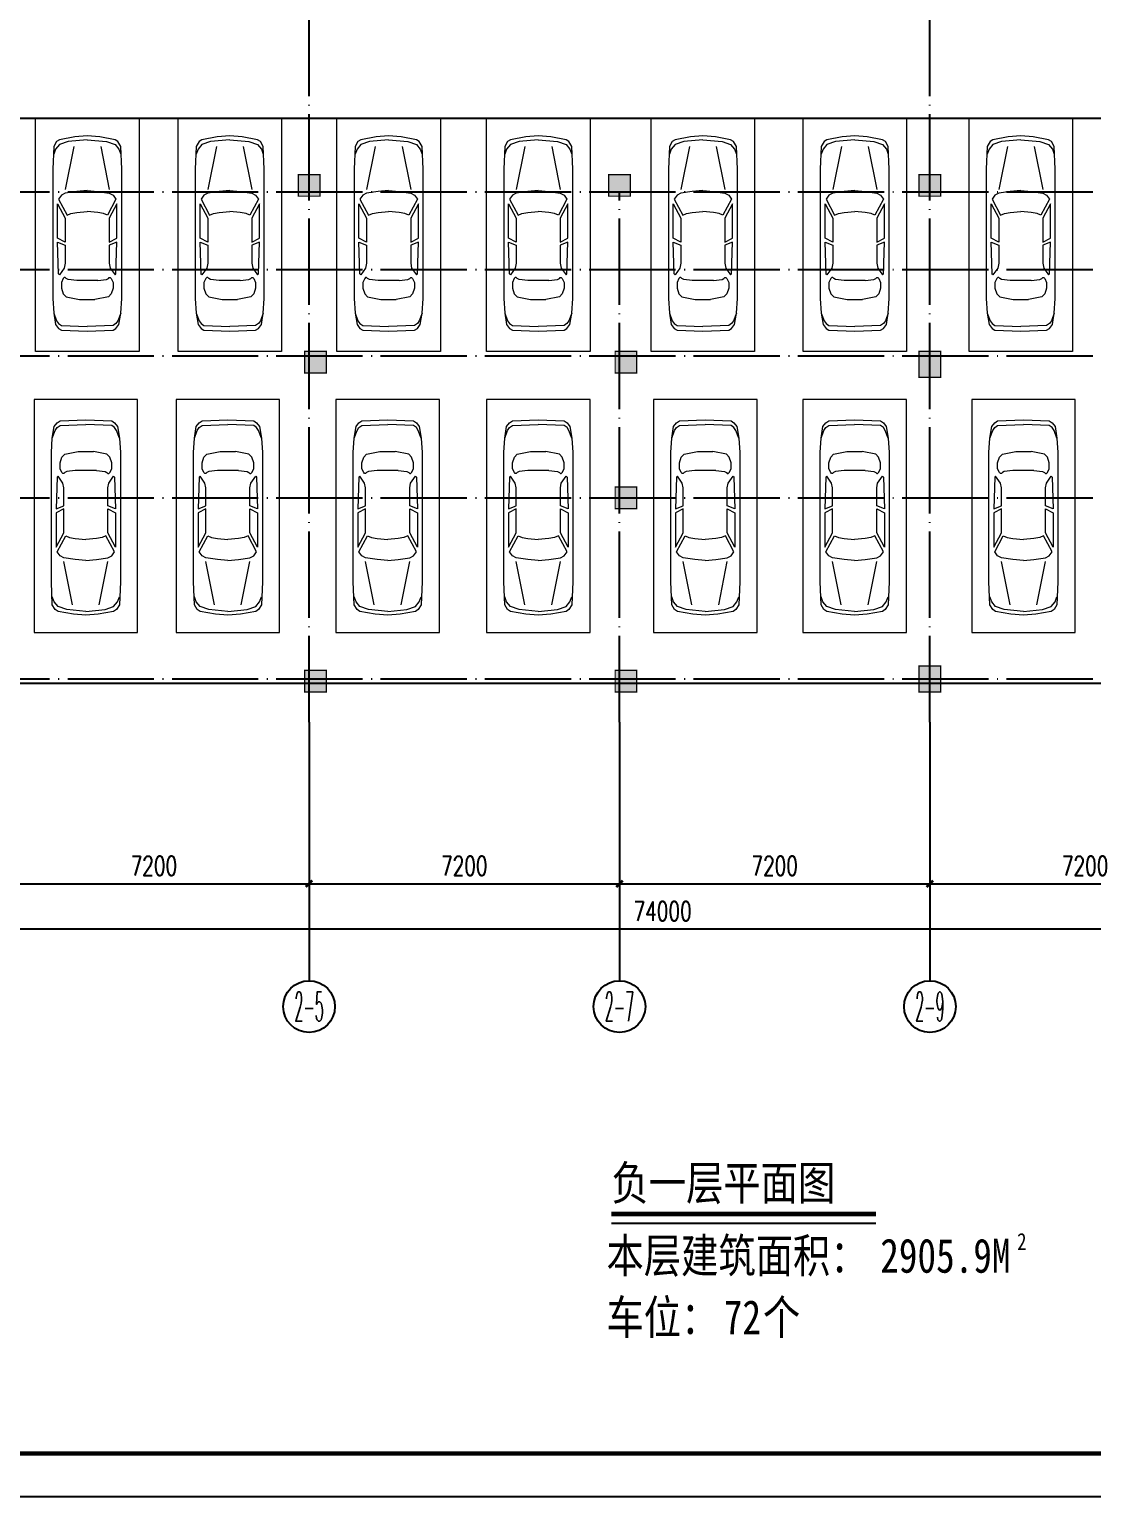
# Model space of a CAD drawing. Extents: x -6243262 to 3079315, y -2914302 to 172723.
# Drawn here: x -2660720 to -2636078, y -742442 to -708402 of the extents above; entities that cross this region are included whole.
import ezdxf
from ezdxf.enums import TextEntityAlignment as Align

# ---------------------------------------------------------------- set-up
doc = ezdxf.new("R2010")
doc.units = 0
doc.header["$LTSCALE"] = 1000
doc.linetypes.add('DOTE', pattern=[2.42, 2, -0.2, 0.02, -0.2])
for name, color, linetype in [('0-柱2', 6, 'Continuous'), ('0-柱网', 2, 'Continuous'), ('0-道路', 4, 'Continuous'), ('A-ANNO-IDEN', 3, 'Continuous'), ('AXIS', 3, 'Continuous'), ('AXIS_TEXT', 7, 'Continuous'), ('DOTE', 24, 'Continuous'), ('PUB_TEXT', 7, 'Continuous'), ('PUB_TITLE', 4, 'Continuous')]:
    doc.layers.add(name, color=color, linetype=linetype)
doc.layers.add('车位', color=252, linetype='Continuous', lineweight=5)
doc.styles.add('-宋体', font='', dxfattribs={"width": 0.8})
doc.styles.add('_TCH_AXIS', font='COMPLEX', dxfattribs={"bigfont": 'GBCBIG'})
doc.styles.add('_TCH_DIM_T3', font='SIMPLEX', dxfattribs={"width": 0.705882, "bigfont": 'GBCBIG'})
doc.styles.add('COMPLEX', font='COMPLEX')
doc.styles.get('-宋体').set_extended_font_data('SimSun')
doc.dimstyles.new('_TCH_ARCH&&150', dxfattribs={"dimtxt": 446.25, "dimasz": 150, "dimexe": 375, "dimexo": 450, "dimgap": 189.375, "dimtad": 1, "dimdec": 0, "dimzin": 0, "dimdsep": 46, "dimtxsty": '_TCH_DIM_T3', "dimblk": 'ARCHTICK', "dimcen": 0.09, "dimclrt": 7, "dimazin": 2, "dimtfac": 1, "dimtdec": 0, "dimtix": 1, "dimtmove": 2, "dimatfit": 3, "dimfxl": 0, "dimtolj": 1, "dimtzin": 0, "dimarcsym": 0})

# ---------------------------------------------------------------- blocks, each defined once
blk = doc.blocks.new('chewei')
at = {"layer": '车位', "color": 0}
for p, q in [((49023, 154737), (49090, 154915)), ((49090, 154915), (49134, 154982)), ((49134, 154982), (49201, 155026)), ((49201, 155026), (49801, 155049)), ((50401, 155026), (49801, 155049)), ((50467, 154982), (50401, 155026)), ((50512, 154915), (50467, 154982)), ((50578, 154737), (50512, 154915)), ((49201, 154160), (49245, 154293)), ((49245, 154293), (49312, 154360)), ((49312, 154360), (49623, 154426)), ((49623, 154426), (49978, 154426)), ((50290, 154360), (49978, 154426)), ((50356, 154293), (50290, 154360)), ((50401, 154160), (50356, 154293)), ((49201, 154026), (49201, 154160)), ((49245, 153938), (49201, 154026)), ((49267, 153915), (49245, 153938)), ((49290, 153915), (49267, 153915)), ((49312, 153938), (49290, 153915)), ((49356, 153960), (49312, 153938)), ((49556, 153982), (49356, 153960)), ((50045, 153982), (49556, 153982)), ((50045, 153982), (50245, 153960)), ((50245, 153960), (50290, 153938)), ((50290, 153938), (50312, 153915)), ((50312, 153915), (50334, 153915)), ((50334, 153915), (50356, 153938)), ((50356, 153938), (50401, 154026)), ((50401, 154026), (50401, 154160)), ((49134, 153826), (49112, 153093)), ((49156, 153849), (49134, 153826)), ((49267, 153693), (49156, 153849)), ((49290, 153582), (49267, 153693)), ((49290, 153160), (49290, 153582)), ((50312, 153582), (50334, 153693)), ((50312, 153160), (50312, 153582)), ((50334, 153693), (50445, 153849)), ((50445, 153849), (50467, 153826)), ((50467, 153826), (50490, 153093)), ((49112, 153093), (49290, 153160)), ((49290, 153093), (49112, 153004)), ((49112, 153004), (49112, 152204)), ((49290, 152538), (49290, 153093)), ((50490, 153093), (50312, 153160)), ((50312, 153093), (50490, 153004)), ((50312, 152538), (50312, 153093)), ((50490, 153004), (50490, 152204)), ((49112, 152204), (49290, 152538)), ((50490, 152204), (50312, 152538)), ((49134, 152093), (49334, 152471)), ((49334, 152471), (49423, 152427)), ((49423, 152427), (49556, 152404)), ((49556, 152404), (49801, 152382)), ((50045, 152404), (49801, 152382)), ((50178, 152427), (50045, 152404)), ((50267, 152471), (50178, 152427)), ((50467, 152093), (50267, 152471)), ((49201, 152004), (49134, 152093)), ((49290, 151960), (49201, 152004)), ((49556, 151916), (49290, 151960)), ((49490, 150871), (49290, 151871)), ((49801, 151893), (49556, 151916)), ((49801, 151893), (50045, 151916)), ((50045, 151916), (50312, 151960)), ((50112, 150871), (50312, 151871)), ((50312, 151960), (50401, 152004)), ((50401, 152004), (50467, 152093)), ((49067, 150938), (49023, 151049)), ((49156, 150827), (49067, 150938)), ((49356, 150760), (49156, 150827)), ((50245, 150760), (50445, 150827)), ((50445, 150827), (50534, 150938)), ((50534, 150938), (50578, 151049)), ((49801, 150716), (49356, 150760)), ((49801, 150716), (50245, 150760))]:
    blk.add_line(p, q, dxfattribs=at)
for points in [[(48601, 150227), (51001, 150227), (51001, 155627), (48601, 155627)], [(50578, 154737), (50601, 154404), (50601, 151404), (50578, 150871), (50512, 150760), (50445, 150716), (50090, 150649), (49801, 150627), (49512, 150649), (49156, 150716), (49090, 150760), (49023, 150871), (49001, 151404), (49001, 154404), (49023, 154737), (49067, 155004), (49134, 155093), (49201, 155137), (49801, 155160), (50401, 155137), (50467, 155093), (50534, 155004)]]:
    blk.add_lwpolyline(points, close=True, dxfattribs=at)
blk = doc.blocks.new('0-柱2')
at = {"layer": '0-柱2'}
h = blk.add_hatch(color=0, dxfattribs=at)
h.dxf.hatch_style = 1
h.paths.add_polyline_path([(28650, 12000), (29150, 12000), (29150, 11500), (28650, 11500)])
h = blk.add_hatch(color=0, dxfattribs=at)
h.dxf.hatch_style = 1
h.paths.add_polyline_path([(35850, 12000), (36350, 12000), (36350, 11500), (35850, 11500)])
h = blk.add_hatch(color=0, dxfattribs=at)
h.dxf.hatch_style = 1
h.paths.add_polyline_path([(43050, 12000), (43550, 12000), (43550, 11500), (43050, 11500)])
at = {"layer": '0-柱2', "color": 0, "const_width": 30}
for points in [[(28650, 12000), (29150, 12000), (29150, 11500), (28650, 11500)], [(35850, 12000), (36350, 12000), (36350, 11500), (35850, 11500)], [(43050, 12000), (43550, 12000), (43550, 11500), (43050, 11500)]]:
    blk.add_lwpolyline(points, close=True, dxfattribs=at)
blk = doc.blocks.new('柱网22222')
at = {"layer": '0-柱网'}
h = blk.add_hatch(color=0, dxfattribs=at)
h.dxf.hatch_style = 1
h.paths.add_polyline_path([(119100, 330556), (119600, 330556), (119600, 330056), (119100, 330056)])
h = blk.add_hatch(color=0, dxfattribs=at)
h.dxf.hatch_style = 1
h.paths.add_polyline_path([(126300, 330556), (126800, 330556), (126800, 330056), (126300, 330056)])
h = blk.add_hatch(color=0, dxfattribs=at)
h.dxf.hatch_style = 1
h.paths.add_polyline_path([(133350, 330556), (133850, 330556), (133850, 329956), (133350, 329956)])
h = blk.add_hatch(color=0, dxfattribs=at)
h.dxf.hatch_style = 1
h.paths.add_polyline_path([(126300, 327406), (126800, 327406), (126800, 326906), (126300, 326906)])
h = blk.add_hatch(color=0, dxfattribs=at)
h.dxf.hatch_style = 1
h.paths.add_polyline_path([(119100, 323156), (119600, 323156), (119600, 322656), (119100, 322656)])
h = blk.add_hatch(color=0, dxfattribs=at)
h.dxf.hatch_style = 1
h.paths.add_polyline_path([(126300, 323156), (126800, 323156), (126800, 322656), (126300, 322656)])
h = blk.add_hatch(color=0, dxfattribs=at)
h.dxf.hatch_style = 1
h.paths.add_polyline_path([(133350, 323256), (133850, 323256), (133850, 322656), (133350, 322656)])
at = {"layer": '0-柱网', "color": 0, "const_width": 30}
for points in [[(119100, 330556), (119600, 330556), (119600, 330056), (119100, 330056)], [(126300, 330556), (126800, 330556), (126800, 330056), (126300, 330056)], [(133350, 330556), (133850, 330556), (133850, 329956), (133350, 329956)], [(126300, 327406), (126800, 327406), (126800, 326906), (126300, 326906)], [(119100, 323156), (119600, 323156), (119600, 322656), (119100, 322656)], [(126300, 323156), (126800, 323156), (126800, 322656), (126300, 322656)], [(133350, 323256), (133850, 323256), (133850, 322656), (133350, 322656)]]:
    blk.add_lwpolyline(points, close=True, dxfattribs=at)
blk = doc.blocks.new('_ArchTick')
at = {"color": 0, "linetype": 'ByBlock', "const_width": 0.4}
blk.add_lwpolyline([(-0.5, -0.5), (0.5, 0.5)], dxfattribs=at)
blk = doc.blocks.new('*D1201')
at = {"layer": 'AXIS', "color": 0, "lineweight": -2, "transparency": 16777216}
for p, q in [((-2661431, -724923), (-2661431, -728598)), ((-2654231, -724923), (-2654231, -728598)), ((-2661431, -728223), (-2654231, -728223))]:
    blk.add_line(p, q, dxfattribs=at)
at = {"layer": 'Defpoints', "color": 0, "transparency": 16777216}
for p in [(-2661431, -724473), (-2654231, -724473), (-2654231, -728223)]:
    blk.add_point(p, dxfattribs=at)
at = {"layer": 'AXIS', "color": 0, "lineweight": -2, "transparency": 16777216, "xscale": 150, "yscale": 150, "zscale": 150, "rotation": 180}
blk.add_blockref('_ArchTick', (-2661431, -728223), dxfattribs=at)
at = {"layer": 'AXIS', "color": 0, "lineweight": -2, "transparency": 16777216, "xscale": 150, "yscale": 150, "zscale": 150}
blk.add_blockref('_ArchTick', (-2654231, -728223), dxfattribs=at)
at = {"layer": 'AXIS', "color": 7, "transparency": 16777216, "insert": (-2657831, -727810), "char_height": 446.2, "attachment_point": 5, "style": '_TCH_DIM_T3'}
blk.add_mtext('\\A1;7200', dxfattribs=at)
blk = doc.blocks.new('*D1202')
at = {"layer": 'AXIS', "color": 0, "lineweight": -2, "transparency": 16777216}
for p, q in [((-2654231, -724923), (-2654231, -728598)), ((-2647031, -724923), (-2647031, -728598)), ((-2654231, -728223), (-2647031, -728223))]:
    blk.add_line(p, q, dxfattribs=at)
at = {"layer": 'Defpoints', "color": 0, "transparency": 16777216}
for p in [(-2654231, -724473), (-2647031, -724473), (-2647031, -728223)]:
    blk.add_point(p, dxfattribs=at)
at = {"layer": 'AXIS', "color": 0, "lineweight": -2, "transparency": 16777216, "xscale": 150, "yscale": 150, "zscale": 150, "rotation": 180}
blk.add_blockref('_ArchTick', (-2654231, -728223), dxfattribs=at)
at = {"layer": 'AXIS', "color": 0, "lineweight": -2, "transparency": 16777216, "xscale": 150, "yscale": 150, "zscale": 150}
blk.add_blockref('_ArchTick', (-2647031, -728223), dxfattribs=at)
at = {"layer": 'AXIS', "color": 7, "transparency": 16777216, "insert": (-2650631, -727810), "char_height": 446.2, "attachment_point": 5, "style": '_TCH_DIM_T3'}
blk.add_mtext('\\A1;7200', dxfattribs=at)
blk = doc.blocks.new('*D1203')
at = {"layer": 'AXIS', "color": 0, "lineweight": -2, "transparency": 16777216}
for p, q in [((-2647031, -724923), (-2647031, -728598)), ((-2639831, -724923), (-2639831, -728598)), ((-2647031, -728223), (-2639831, -728223))]:
    blk.add_line(p, q, dxfattribs=at)
at = {"layer": 'Defpoints', "color": 0, "transparency": 16777216}
for p in [(-2647031, -724473), (-2639831, -724473), (-2639831, -728223)]:
    blk.add_point(p, dxfattribs=at)
at = {"layer": 'AXIS', "color": 0, "lineweight": -2, "transparency": 16777216, "xscale": 150, "yscale": 150, "zscale": 150, "rotation": 180}
blk.add_blockref('_ArchTick', (-2647031, -728223), dxfattribs=at)
at = {"layer": 'AXIS', "color": 0, "lineweight": -2, "transparency": 16777216, "xscale": 150, "yscale": 150, "zscale": 150}
blk.add_blockref('_ArchTick', (-2639831, -728223), dxfattribs=at)
at = {"layer": 'AXIS', "color": 7, "transparency": 16777216, "insert": (-2643431, -727810), "char_height": 446.2, "attachment_point": 5, "style": '_TCH_DIM_T3'}
blk.add_mtext('\\A1;7200', dxfattribs=at)
blk = doc.blocks.new('*D1204')
at = {"layer": 'AXIS', "color": 0, "lineweight": -2, "transparency": 16777216}
for p, q in [((-2639831, -724923), (-2639831, -728598)), ((-2632631, -724923), (-2632631, -728598)), ((-2639831, -728223), (-2632631, -728223))]:
    blk.add_line(p, q, dxfattribs=at)
at = {"layer": 'Defpoints', "color": 0, "transparency": 16777216}
for p in [(-2639831, -724473), (-2632631, -724473), (-2632631, -728223)]:
    blk.add_point(p, dxfattribs=at)
at = {"layer": 'AXIS', "color": 0, "lineweight": -2, "transparency": 16777216, "xscale": 150, "yscale": 150, "zscale": 150, "rotation": 180}
blk.add_blockref('_ArchTick', (-2639831, -728223), dxfattribs=at)
at = {"layer": 'AXIS', "color": 0, "lineweight": -2, "transparency": 16777216, "xscale": 150, "yscale": 150, "zscale": 150}
blk.add_blockref('_ArchTick', (-2632631, -728223), dxfattribs=at)
at = {"layer": 'AXIS', "color": 7, "transparency": 16777216, "insert": (-2636231, -727810), "char_height": 446.2, "attachment_point": 5, "style": '_TCH_DIM_T3'}
blk.add_mtext('\\A1;7200', dxfattribs=at)
blk = doc.blocks.new('*D1212')
at = {"layer": 'AXIS', "color": 0, "lineweight": -2, "transparency": 16777216}
for p, q in [((-2683031, -725223), (-2683031, -729648)), ((-2609031, -725223), (-2609031, -729648)), ((-2683031, -729273), (-2609031, -729273))]:
    blk.add_line(p, q, dxfattribs=at)
at = {"layer": 'Defpoints', "color": 0, "transparency": 16777216}
for p in [(-2683031, -724773), (-2609031, -724773), (-2609031, -729273)]:
    blk.add_point(p, dxfattribs=at)
at = {"layer": 'AXIS', "color": 0, "lineweight": -2, "transparency": 16777216, "xscale": 150, "yscale": 150, "zscale": 150, "rotation": 180}
blk.add_blockref('_ArchTick', (-2683031, -729273), dxfattribs=at)
at = {"layer": 'AXIS', "color": 0, "lineweight": -2, "transparency": 16777216, "xscale": 150, "yscale": 150, "zscale": 150}
blk.add_blockref('_ArchTick', (-2609031, -729273), dxfattribs=at)
at = {"layer": 'AXIS', "color": 7, "transparency": 16777216, "insert": (-2646031, -728860), "char_height": 446.2, "attachment_point": 5, "style": '_TCH_DIM_T3'}
blk.add_mtext('\\A1;74000', dxfattribs=at)
blk = doc.blocks.new('_AXISO')
at = {"color": 0}
blk.add_circle((0, 0), 0.5, dxfattribs=at)
at = {"layer": 'AXIS_TEXT', "color": 0, "style": 'COMPLEX', "width": 1.041667}
blk.add_attdef('A', text='', height=0.56, dxfattribs=at).set_placement((-0.25, -0.28), (0.25, -0.28), align=Align.FIT)

msp = doc.modelspace()

# ---------------------------------------------------------------- linework, layer by layer
msp.add_lwpolyline([(-2664930.6, -723572.6), (-2608971.6, -723572.6), (-2604296.1, -715124.1), (-2618560.5, -692365.6)])
at = {"layer": '0-道路'}
msp.add_line((-2620929.5, -710472.6), (-2668730.6, -710472.6), dxfattribs=at)
at = {"layer": 'A-ANNO-IDEN', "const_width": 105}
msp.add_lwpolyline([(-2647217.5, -735886.5), (-2641082.3, -735886.5)], dxfattribs=at)
at = {"layer": 'A-ANNO-IDEN'}
msp.add_lwpolyline([(-2647217.5, -736096.5), (-2641082.3, -736096.5)], dxfattribs=at)
at = {"layer": 'AXIS'}
for p, q in [((-2654230.6, -724472.5), (-2654230.6, -730472.5)), ((-2647030.6, -724472.5), (-2647030.6, -730472.5)), ((-2639830.6, -724472.5), (-2639830.6, -730472.5))]:
    msp.add_line(p, q, dxfattribs=at)
at = {"layer": 'DOTE', "linetype": 'DOTE'}
for p, q in [((-2654230.6, -724472.5), (-2654230.6, -705222.6)), ((-2639830.6, -724472.5), (-2639830.6, -705222.6)), ((-2684030.6, -712172.6), (-2624330.6, -712172.6)), ((-2647030.6, -724472.5), (-2647030.6, -712172.6)), ((-2684030.6, -713972.6), (-2619058.1, -713972.6)), ((-2684030.6, -715972.6), (-2613530.6, -715972.6)), ((-2684030.6, -719272.6), (-2624330.6, -719272.6)), ((-2684030.6, -723472.6), (-2609030.6, -723472.6))]:
    msp.add_line(p, q, dxfattribs=at)
at = {"layer": 'PUB_TITLE'}
msp.add_lwpolyline([(-2700073.1, -742441.9), (-2581173.1, -742441.9), (-2581173.1, -658341.9), (-2700073.1, -658341.9)], close=True, dxfattribs=at)
at = {"layer": 'PUB_TITLE', "const_width": 100}
msp.add_lwpolyline([(-2697573.1, -741441.9), (-2582173.1, -741441.9), (-2582173.1, -659341.9), (-2697573.1, -659341.9)], close=True, dxfattribs=at)

# ---------------------------------------------------------------- block references
at = {"layer": '0-柱2', "color": 8}
msp.add_blockref('0-柱2', (-2683130.6, -723772.6), dxfattribs=at)
at = {"layer": '0-柱网', "color": 8}
msp.add_blockref('柱网22222', (-2773431, -1046428.5), dxfattribs=at)
at = {"layer": 'AXIS'}
ref = msp.add_blockref('_AXISO', (-2654230.6, -731072.5), dxfattribs=dict(at, xscale=1200, yscale=1200, zscale=1200))
ref.add_attrib('A', '2-5', dxfattribs={"layer": 'AXIS_TEXT', "height": 678.82, "style": '_TCH_AXIS', "width": 0.35}).set_placement((-2654570, -731412), (-2653891.1, -731412), align=Align.FIT)
ref = msp.add_blockref('_AXISO', (-2647030.6, -731072.5), dxfattribs=dict(at, xscale=1200, yscale=1200, zscale=1200))
ref.add_attrib('A', '2-7', dxfattribs={"layer": 'AXIS_TEXT', "height": 678.82, "style": '_TCH_AXIS', "width": 0.35}).set_placement((-2647370, -731412), (-2646691.1, -731412), align=Align.FIT)
ref = msp.add_blockref('_AXISO', (-2639830.6, -731072.5), dxfattribs=dict(at, xscale=1200, yscale=1200, zscale=1200))
ref.add_attrib('A', '2-9', dxfattribs={"layer": 'AXIS_TEXT', "height": 678.82, "style": '_TCH_AXIS', "width": 0.35}).set_placement((-2640170, -731412), (-2639491.1, -731412), align=Align.FIT)
at = {"layer": '车位', "color": 8, "xscale": -1, "rotation": 180}
for p in [(-2709176.9, -560245.8), (-2705871.5, -560245.8), (-2702186.3, -560245.8), (-2698715.5, -560245.8), (-2694897.1, -560245.8), (-2691373.9, -560245.8), (-2687523, -560245.8)]:
    msp.add_blockref('chewei', p, dxfattribs=at)
at = {"layer": '车位', "color": 8}
for p in [(-2709209.6, -872620), (-2705914.7, -872620), (-2702208.9, -872620), (-2698714.7, -872620), (-2694841.5, -872620), (-2691376.8, -872620), (-2687461.2, -872620)]:
    msp.add_blockref('chewei', p, dxfattribs=at)

# ---------------------------------------------------------------- texts
at = {"layer": 'A-ANNO-IDEN', "color": 7, "style": '-宋体', "width": 0.8}
msp.add_text('负一层平面图', height=793.04, dxfattribs=at).set_placement((-2647217.5, -735561.3))
at = {"layer": 'PUB_TEXT', "style": '-宋体', "width": 0.8}
for s, height, p in [('本层建筑面积：', 793.04, (-2647332.9, -737246.9)), ('2905.9M', 793.04, (-2640981.5, -737246.9)), ('2', 396.5, (-2637805.8, -736721.9)), ('车位：', 793.04, (-2647332.9, -738676.8)), ('72', 793.04, (-2644610.8, -738676.8)), ('个', 793, (-2643703.5, -738676.8))]:
    msp.add_text(s, height=height, dxfattribs=at).set_placement(p)

# ---------------------------------------------------------------- dimensions: what is measured, and where the dimension line sits
at = {"layer": 'AXIS'}
for p1, p2, distance, picture, middle in [((-2661430.6, -724472.6), (-2654230.6, -724472.6), -3750, '*D1201', (-2657830.6, -727810.1)), ((-2654230.6, -724472.6), (-2647030.6, -724472.6), -3750, '*D1202', (-2650630.6, -727810.1)), ((-2647030.6, -724472.6), (-2639830.6, -724472.6), -3750, '*D1203', (-2643430.6, -727810.1)), ((-2639830.6, -724472.6), (-2632630.6, -724472.6), -3750, '*D1204', (-2636230.6, -727810.1)), ((-2683030.6, -724772.6), (-2609030.6, -724772.6), -4500, '*D1212', (-2646030.6, -728860.1))]:
    dim = msp.add_aligned_dim(p1=p1, p2=p2, distance=distance, dimstyle='_TCH_ARCH&&150', dxfattribs=at)
    dim.commit()
    dim.dimension.update_dxf_attribs({"geometry": picture, "text_midpoint": middle})

doc.saveas('drawing.dxf')
